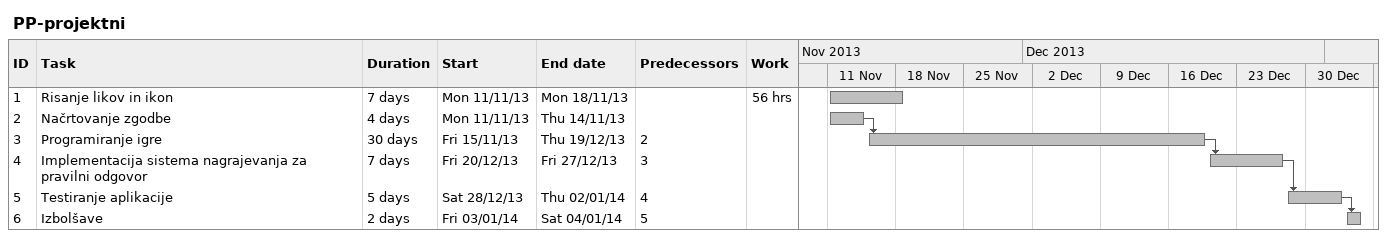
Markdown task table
PP-projektni

| ID | Task | Duration | Start | Finish | Predecessors | Work (h) |
|---|---|---|---|---|---|---|
| 1 | Risanje likov in ikon | 7d | 2013-11-11 | 2013-11-18 |  | 56 |
| 2 | Načrtovanje zgodbe | 4d | 2013-11-11 | 2013-11-14 |  |  |
| 3 | Programiranje igre | 30d | 2013-11-15 | 2013-12-19 | 2 |  |
| 4 | Implementacija sistema nagrajevanja za pravilni odgovor | 7d | 2013-12-20 | 2013-12-27 | 3 |  |
| 5 | Testiranje aplikacije | 5d | 2013-12-28 | 2014-01-02 | 4 |  |
| 6 | Izbolšave | 2d | 2014-01-03 | 2014-01-04 | 5 |  |
